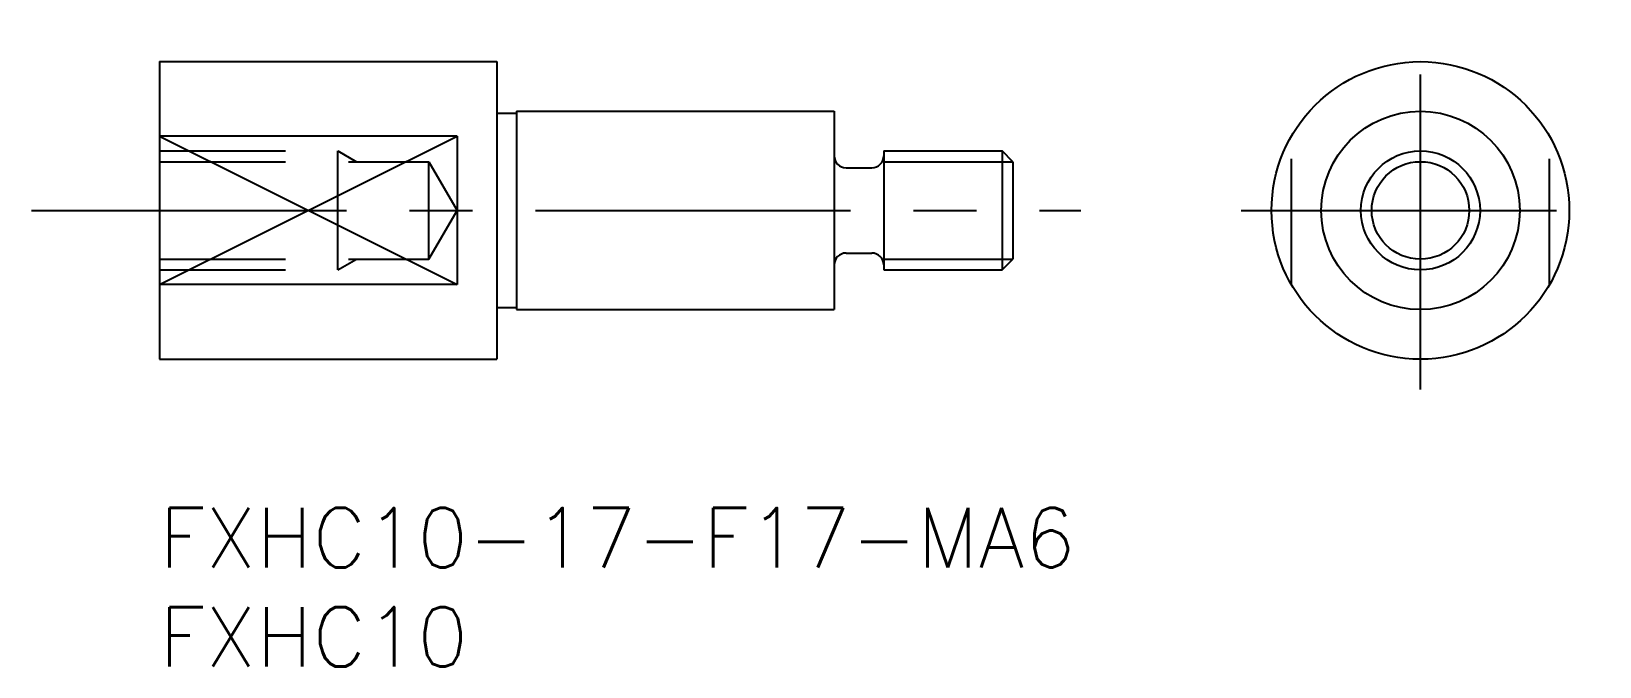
# Model space of a CAD drawing. Extents: x -6.5 to 72.6, y -8 to 24.
import ezdxf

# ---------------------------------------------------------------- set-up
doc = ezdxf.new("R2010")
doc.units = 0
doc.header["$LTSCALE"] = 0.5
doc.linetypes.add('CENTER', pattern=[50.8, 31.75, -6.35, 6.35, -6.35])
doc.linetypes.add('DASHED', pattern=[19.05, 12.7, -6.35])
for name, color, linetype in [('MSM_CENTER', 1, 'CENTER'), ('MSM_CONTINUOUS', 7, 'CONTINUOUS'), ('MSM_DASHED', 4, 'DASHED'), ('MSM_NARROW', 5, 'CONTINUOUS'), ('MSM_PART_NUMBER', 7, 'CONTINUOUS')]:
    doc.layers.add(name, color=color, linetype=linetype)
doc.styles.get("Standard").update_dxf_attribs({"font": 'txt.shx', "height": 3, "bigfont": 'bigfont.shx'})

# ---------------------------------------------------------------- blocks, each defined once
blk = doc.blocks.new('*U3')
at = {"layer": 'MSM_PART_NUMBER'}
blk.add_text('FXHC10-17-F17-MA6', height=3, dxfattribs=at).set_placement((0, -3))
blk = doc.blocks.new('*U4')
at = {"layer": 'MSM_PART_NUMBER'}
blk.add_text('FXHC10', height=3, dxfattribs=at).set_placement((0, -8))

msp = doc.modelspace()

# ---------------------------------------------------------------- linework, layer by layer
at = {"layer": 'MSM_CENTER'}
for p, q in [((63.543, 5.972), (63.543, 24.028)), ((-6.45, 15), (46.422, 15)), ((54.515, 15), (72.571, 15))]:
    msp.add_line(p, q, dxfattribs=at)
at = {"layer": 'MSM_CONTINUOUS'}
for p, q in [((0, 22.5), (0, 7.5)), ((0, 22.5), (17, 22.5)), ((17, 22.5), (17, 7.5)), ((17, 19.9), (18, 19.9)), ((18, 20), (18, 10)), ((18, 20), (34, 20)), ((34, 20), (34, 10)), ((15, 18.742), (0, 18.742)), ((15, 18.742), (15, 11.258)), ((36.5, 18), (42.458, 18)), ((36.5, 18), (36.5, 12)), ((43, 17.458), (42.458, 18)), ((42.458, 18), (42.458, 12)), ((43, 17.458), (43, 12.541)), ((34.6, 17.15), (35.9, 17.15)), ((34.6, 12.85), (35.9, 12.85)), ((36.5, 12), (42.458, 12)), ((42.458, 12), (43, 12.541)), ((15, 11.258), (0, 11.258)), ((17, 10.1), (18, 10.1)), ((18, 10), (34, 10)), ((0, 7.5), (17, 7.5))]:
    msp.add_line(p, q, dxfattribs=at)
for radius in [7.5, 5, 3]:
    msp.add_circle((63.543, 15), radius, dxfattribs=at)
for centre, start, end in [((34.6, 17.75), 180, 270), ((35.9, 17.75), 270, 0), ((34.6, 12.25), 90, 180), ((35.9, 12.25), 0, 90)]:
    msp.add_arc(centre, 0.6, start, end, dxfattribs=at)
at = {"layer": 'MSM_DASHED'}
for p, q in [((57.043, 11.258), (57.043, 18.742)), ((70.043, 11.258), (70.043, 18.742)), ((0, 18), (9, 18)), ((0, 17.458), (13.581, 17.458)), ((9, 12), (9, 18)), ((9, 18), (9.938, 17.458)), ((13.581, 12.541), (13.581, 17.458)), ((13.581, 17.458), (15, 15)), ((13.581, 12.541), (15, 15)), ((0, 12.541), (13.581, 12.541)), ((0, 12), (9, 12)), ((9, 12), (9.938, 12.541))]:
    msp.add_line(p, q, dxfattribs=at)
at = {"layer": 'MSM_NARROW'}
for p, q in [((0, 18.742), (15, 11.258)), ((0, 11.258), (15, 18.742)), ((36.5, 17.458), (43, 17.458)), ((36.5, 12.541), (43, 12.541))]:
    msp.add_line(p, q, dxfattribs=at)
msp.add_circle((63.543, 15), 2.458, dxfattribs=at)

# ---------------------------------------------------------------- block references
at = {"layer": 'MSM_CONTINUOUS'}
for name in ['*U3', '*U4']:
    msp.add_blockref(name, (0, 0), dxfattribs=at)

doc.saveas('drawing.dxf')
